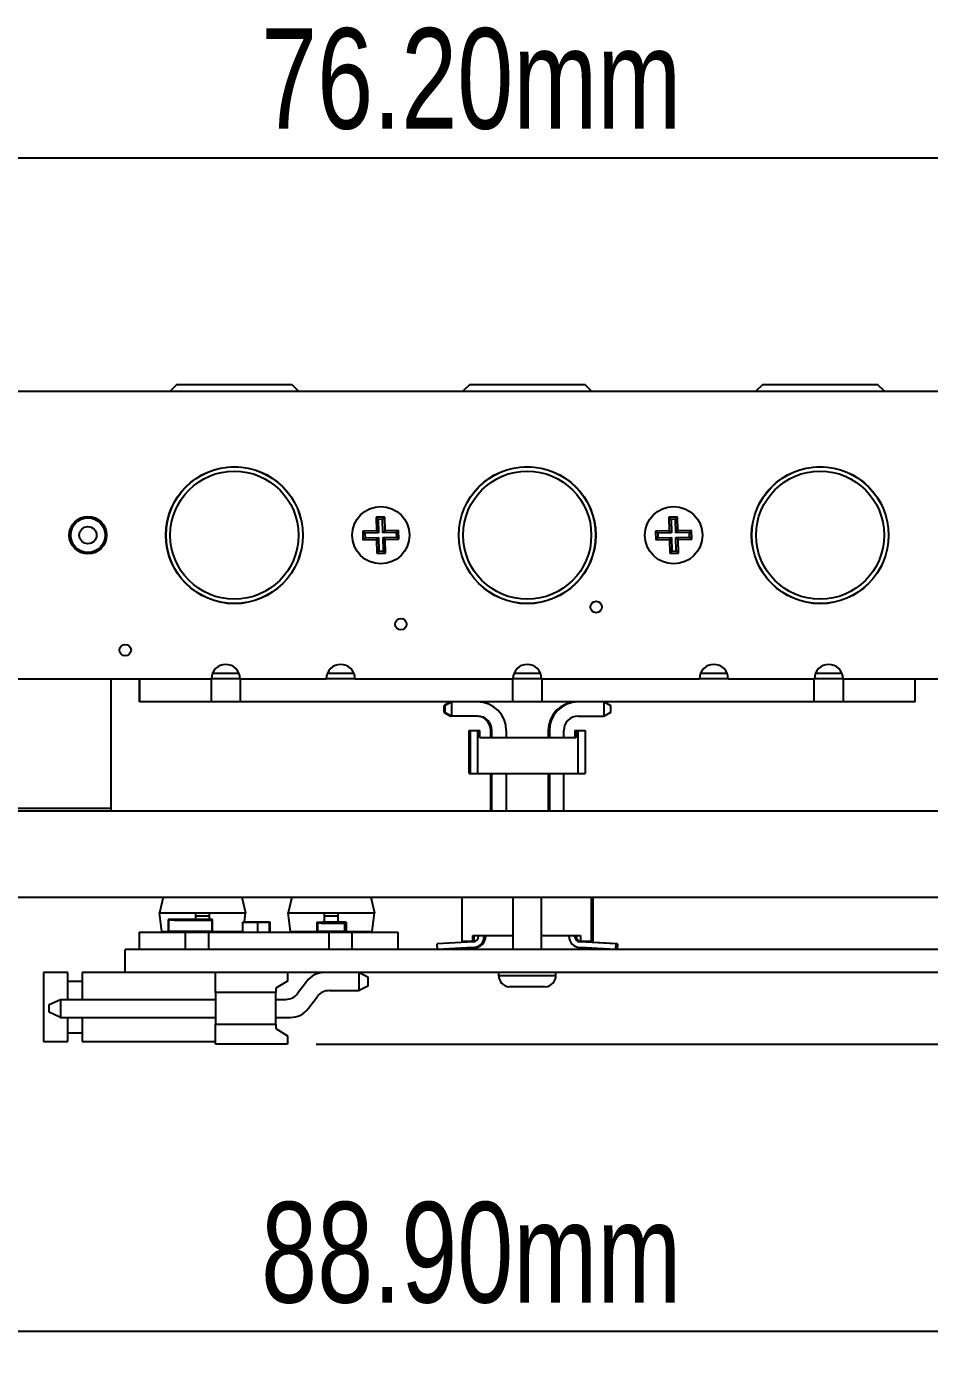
# Model space of a CAD drawing. Header units: millimetres. Extents: x 5 to 292, y 4 to 204.
# Drawn here: x 68.99 to 100.43, y 66.57 to 112.99 of the extents above; entities that cross this region are included whole.
import ezdxf

# ---------------------------------------------------------------- set-up
doc = ezdxf.new("R2010")
doc.units = ezdxf.units.MM
doc.layers.add('LAYER_1', color=179, linetype='Continuous')
doc.styles.add('SLDTEXTSTYLE0', font='TXT', dxfattribs={"width": 0.75})
doc.dimstyles.new('SLDDIMSTYLE0', dxfattribs={"dimtxt": 3.5, "dimasz": 3.556, "dimexe": 0, "dimexo": 0.0625, "dimgap": 0.875, "dimtad": 1, "dimrnd": 1e-09, "dimzin": 4, "dimdsep": 46, "dimtxsty": 'SLDTEXTSTYLE0', "dimblk1": 'CLOSED', "dimblk2": 'CLOSED', "dimsah": 1, "dimcen": 0.09, "dimadec": 0, "dimazin": 1, "dimtfac": 1, "dimtofl": 0, "dimtmove": 0, "dimatfit": 3, "dimldrblk": 'CLOSED', "dimfxl": 1, "dimfrac": 2, "dimtolj": 1, "dimtzin": 12, "dimarcsym": 0})
doc.dimstyles.new('SLDDIMSTYLE1', dxfattribs={"dimtxt": 3.5, "dimasz": 3.556, "dimexe": 0, "dimexo": 0.0625, "dimgap": 0.875, "dimtad": 1, "dimrnd": 1e-09, "dimzin": 12, "dimdsep": 46, "dimtxsty": 'SLDTEXTSTYLE0', "dimblk1": 'CLOSED', "dimblk2": 'CLOSED', "dimsah": 1, "dimcen": 0.09, "dimadec": 0, "dimazin": 3, "dimtfac": 1, "dimtmove": 0, "dimatfit": 0, "dimldrblk": 'CLOSED', "dimfxl": 1, "dimfrac": 2, "dimtolj": 1, "dimtzin": 12, "dimarcsym": 0})

# ---------------------------------------------------------------- blocks, each defined once
blk = doc.blocks.new('_CLOSED')
at = {"color": 0, "linetype": 'ByBlock', "lineweight": -2}
for p, q in [((-1, 0.166667), (0, 0)), ((-1, 0.166667), (-1, -0.166667)), ((0, 0), (-1, -0.166667)), ((0, 0), (-1, 0))]:
    blk.add_line(p, q, dxfattribs=at)
blk = doc.blocks.new('_D')
at = {"layer": 'LAYER_1'}
for p, q in [((48.323, 97.288), (48.323, 109.425)), ((124.523, 97.288), (124.523, 109.425)), ((48.323, 108.425), (124.523, 108.425))]:
    blk.add_line(p, q, dxfattribs=at)
at = {"layer": 'LAYER_1', "xscale": 3.556, "yscale": 3.556, "rotation": 180}
blk.add_blockref('_CLOSED', (48.323, 108.425, 1.494), dxfattribs=at)
at = {"layer": 'LAYER_1', "xscale": 3.556, "yscale": 3.556}
blk.add_blockref('_CLOSED', (124.523, 108.425, 1.494), dxfattribs=at)
at = {"layer": 'LAYER_1', "insert": (77.153, 112.936), "char_height": 3.5, "attachment_point": 1, "style": 'SLDTEXTSTYLE0'}
blk.add_mtext('76.20mm', dxfattribs=at)
blk = doc.blocks.new('_D_1')
at = {"layer": 'LAYER_1'}
for p, q in [((140.873, 100.538), (140.873, 106.888)), ((120.023, 100.538), (141.873, 100.538)), ((140.873, 100.538), (140.873, 77.566)), ((79.07, 77.566), (141.873, 77.566)), ((140.873, 77.566), (140.873, 71.216))]:
    blk.add_line(p, q, dxfattribs=at)
at = {"layer": 'LAYER_1', "xscale": 3.556, "yscale": 3.556}
for p, rotation in [((140.873, 100.538, 1.494), 270), ((140.873, 77.566, 1.494), 90)]:
    blk.add_blockref('_CLOSED', p, dxfattribs=dict(at, rotation=rotation))
at = {"layer": 'LAYER_1', "insert": (136.361, 79.002), "char_height": 3.5, "attachment_point": 1, "rotation": 90, "style": 'SLDTEXTSTYLE0'}
blk.add_mtext('22.97mm', dxfattribs=at)
blk = doc.blocks.new('_D_2')
at = {"layer": 'LAYER_1'}
for p, q in [((41.973, 81.688), (41.973, 66.566)), ((130.873, 81.688), (130.873, 66.566)), ((130.873, 67.566), (41.973, 67.566))]:
    blk.add_line(p, q, dxfattribs=at)
at = {"layer": 'LAYER_1', "xscale": 3.556, "yscale": 3.556, "rotation": 180}
blk.add_blockref('_CLOSED', (41.973, 67.566, 1.494), dxfattribs=at)
at = {"layer": 'LAYER_1', "xscale": 3.556, "yscale": 3.556}
blk.add_blockref('_CLOSED', (130.873, 67.566, 1.494), dxfattribs=at)
at = {"layer": 'LAYER_1', "insert": (77.153, 72.077), "char_height": 3.5, "attachment_point": 1, "style": 'SLDTEXTSTYLE0'}
blk.add_mtext('88.90mm', dxfattribs=at)

msp = doc.modelspace()

# ---------------------------------------------------------------- linework, layer by layer
at = {"color": 7, "linetype": 'Continuous', "lineweight": 25}
for p, q in [((116.423, 100.288), (56.423, 100.288)), ((74.223, 100.538), (73.973, 100.288)), ((74.223, 100.538), (76.034, 100.538)), ((76.034, 100.538), (78.223, 100.538)), ((78.473, 100.288), (78.223, 100.538)), ((84.423, 100.538), (84.173, 100.288)), ((84.423, 100.538), (88.423, 100.538)), ((88.673, 100.288), (88.423, 100.538)), ((94.623, 100.538), (94.373, 100.288)), ((94.623, 100.538), (98.623, 100.538)), ((98.873, 100.288), (98.623, 100.538)), ((81.458, 95.917), (81.159, 95.91)), ((81.159, 95.91), (81.169, 95.435)), ((81.233, 95.839), (81.159, 95.91)), ((81.387, 95.842), (81.233, 95.839)), ((81.233, 95.839), (81.244, 95.364)), ((81.387, 95.842), (81.458, 95.917)), ((81.398, 95.367), (81.387, 95.842)), ((81.469, 95.442), (81.458, 95.917)), ((91.658, 95.917), (91.359, 95.91)), ((91.359, 95.91), (91.369, 95.435)), ((91.433, 95.839), (91.359, 95.91)), ((91.587, 95.842), (91.433, 95.839)), ((91.433, 95.839), (91.444, 95.364)), ((91.587, 95.842), (91.658, 95.917)), ((91.598, 95.367), (91.587, 95.842)), ((91.669, 95.442), (91.658, 95.917)), ((81.169, 95.435), (80.695, 95.424)), ((80.695, 95.424), (80.701, 95.124)), ((80.769, 95.353), (80.695, 95.424)), ((80.773, 95.198), (80.701, 95.124)), ((81.244, 95.364), (80.769, 95.353)), ((80.769, 95.353), (80.773, 95.198)), ((80.773, 95.198), (81.247, 95.209)), ((81.244, 95.364), (81.169, 95.435)), ((81.247, 95.209), (81.176, 95.135)), ((81.247, 95.209), (81.258, 94.734)), ((81.398, 95.367), (81.469, 95.442)), ((81.873, 95.378), (81.398, 95.367)), ((81.402, 95.213), (81.877, 95.224)), ((81.402, 95.213), (81.476, 95.142)), ((81.413, 94.738), (81.402, 95.213)), ((81.944, 95.453), (81.469, 95.442)), ((81.873, 95.378), (81.944, 95.453)), ((81.877, 95.224), (81.873, 95.378)), ((81.877, 95.224), (81.951, 95.153)), ((81.951, 95.153), (81.944, 95.453)), ((91.369, 95.435), (90.895, 95.424)), ((90.895, 95.424), (90.901, 95.124)), ((90.969, 95.353), (90.895, 95.424)), ((90.973, 95.198), (90.901, 95.124)), ((91.444, 95.364), (90.969, 95.353)), ((90.969, 95.353), (90.973, 95.198)), ((90.973, 95.198), (91.447, 95.209)), ((91.444, 95.364), (91.369, 95.435)), ((91.447, 95.209), (91.376, 95.135)), ((91.447, 95.209), (91.458, 94.734)), ((91.598, 95.367), (91.669, 95.442)), ((92.073, 95.378), (91.598, 95.367)), ((91.602, 95.213), (92.077, 95.224)), ((91.602, 95.213), (91.676, 95.142)), ((91.613, 94.738), (91.602, 95.213)), ((92.144, 95.453), (91.669, 95.442)), ((92.073, 95.378), (92.144, 95.453)), ((92.077, 95.224), (92.073, 95.378)), ((92.077, 95.224), (92.151, 95.153)), ((92.151, 95.153), (92.144, 95.453)), ((80.701, 95.124), (81.176, 95.135)), ((81.176, 95.135), (81.187, 94.66)), ((81.258, 94.734), (81.187, 94.66)), ((81.258, 94.734), (81.413, 94.738)), ((81.413, 94.738), (81.487, 94.667)), ((81.476, 95.142), (81.951, 95.153)), ((81.487, 94.667), (81.476, 95.142)), ((90.901, 95.124), (91.376, 95.135)), ((91.376, 95.135), (91.387, 94.66)), ((91.458, 94.734), (91.387, 94.66)), ((91.458, 94.734), (91.613, 94.738)), ((91.613, 94.738), (91.687, 94.667)), ((91.676, 95.142), (92.151, 95.153)), ((91.687, 94.667), (91.676, 95.142)), ((81.187, 94.66), (81.487, 94.667)), ((91.387, 94.66), (91.687, 94.667)), ((56.423, 90.288), (75.423, 90.288)), ((71.923, 90.288), (71.923, 85.788)), ((72.915, 89.488), (72.915, 90.288)), ((72.927, 89.488), (72.927, 90.288)), ((75.421, 89.488), (75.421, 90.288)), ((76.423, 90.288), (75.423, 90.288)), ((75.465, 90.488), (76.381, 90.488)), ((76.423, 90.288), (79.423, 90.288)), ((76.441, 89.488), (76.441, 90.288)), ((80.423, 90.288), (79.423, 90.288)), ((79.465, 90.488), (80.381, 90.488)), ((80.423, 90.288), (85.923, 90.288)), ((85.921, 89.488), (85.921, 90.288)), ((86.923, 90.288), (85.923, 90.288)), ((85.965, 90.488), (86.881, 90.488)), ((86.923, 90.288), (92.423, 90.288)), ((86.941, 89.488), (86.941, 90.288)), ((93.423, 90.288), (92.423, 90.288)), ((92.465, 90.488), (93.381, 90.488)), ((93.423, 90.288), (96.423, 90.288)), ((96.421, 89.488), (96.421, 90.288)), ((97.423, 90.288), (96.423, 90.288)), ((96.465, 90.488), (97.381, 90.488)), ((97.423, 90.288), (116.423, 90.288)), ((97.441, 89.488), (97.441, 90.288)), ((99.931, 89.488), (99.931, 90.288)), ((72.927, 89.488), (72.915, 89.488)), ((73.927, 89.488), (72.927, 89.488)), ((75.421, 89.488), (73.927, 89.488)), ((76.441, 89.488), (75.421, 89.488)), ((85.921, 89.488), (76.441, 89.488)), ((83.745, 89.488), (83.528, 89.363)), ((83.528, 89.113), (83.528, 89.363)), ((83.784, 89.488), (83.568, 89.363)), ((83.568, 89.113), (83.568, 89.363)), ((83.745, 89.488), (83.745, 89.465)), ((83.784, 89.488), (83.784, 88.988)), ((86.941, 89.488), (85.921, 89.488)), ((96.421, 89.488), (86.941, 89.488)), ((89.101, 88.988), (89.101, 89.488)), ((89.101, 89.488), (89.318, 89.363)), ((89.318, 89.363), (89.318, 89.113)), ((97.441, 89.488), (96.421, 89.488)), ((98.931, 89.488), (97.441, 89.488)), ((99.931, 89.488), (98.931, 89.488)), ((83.528, 89.113), (83.745, 88.988)), ((83.568, 89.113), (83.784, 88.988)), ((83.745, 89.011), (83.745, 88.988)), ((83.784, 88.988), (83.745, 88.988)), ((84.693, 88.988), (83.784, 88.988)), ((88.193, 88.988), (89.101, 88.988)), ((89.318, 89.113), (89.101, 88.988)), ((84.403, 88.488), (84.443, 88.488)), ((84.403, 86.988), (84.403, 88.488)), ((84.443, 88.488), (84.693, 88.488)), ((84.443, 86.988), (84.443, 88.488)), ((84.693, 88.488), (84.693, 86.988)), ((84.693, 88.488), (84.768, 88.488)), ((84.768, 88.238), (84.768, 88.488)), ((88.118, 88.238), (84.768, 88.238)), ((85.153, 88.238), (85.153, 88.488)), ((85.193, 88.238), (85.193, 88.488)), ((85.693, 88.488), (85.693, 88.238)), ((87.153, 88.488), (87.153, 88.238)), ((87.193, 88.488), (87.193, 88.238)), ((87.693, 88.238), (87.693, 88.488)), ((88.078, 88.488), (88.118, 88.488)), ((88.078, 88.488), (88.078, 88.238)), ((88.118, 88.488), (88.118, 88.238)), ((88.118, 88.488), (88.193, 88.488)), ((88.193, 86.988), (88.193, 88.488)), ((88.193, 88.488), (88.443, 88.488)), ((88.443, 88.488), (88.443, 86.988)), ((84.403, 86.988), (84.443, 86.988)), ((84.443, 86.988), (84.693, 86.988)), ((84.693, 86.988), (88.193, 86.988)), ((85.153, 85.688), (85.153, 86.988)), ((85.193, 85.688), (85.193, 86.988)), ((85.693, 86.988), (85.693, 85.688)), ((87.153, 86.988), (87.153, 85.688)), ((87.193, 86.988), (87.193, 85.688)), ((87.693, 85.688), (87.693, 86.988)), ((88.193, 86.988), (88.443, 86.988)), ((45.143, 85.688), (127.703, 85.688)), ((48.323, 85.788), (71.923, 85.788)), ((71.923, 85.788), (71.923, 85.688)), ((45.143, 82.688), (127.703, 82.688)), ((73.738, 82.688), (73.611, 82.138)), ((76.484, 82.688), (76.611, 82.138)), ((78.225, 82.688), (78.098, 82.138)), ((80.971, 82.688), (81.098, 82.138)), ((84.149, 82.688), (84.149, 81.151)), ((85.923, 82.688), (85.923, 80.866)), ((86.923, 80.866), (86.923, 82.688)), ((88.649, 82.688), (88.649, 81.151)), ((88.702, 82.688), (88.702, 81.151)), ((73.691, 81.488), (73.611, 82.138)), ((73.611, 82.138), (74.869, 82.138)), ((73.915, 81.916), (74.135, 81.916)), ((73.915, 81.911), (73.915, 81.916)), ((73.915, 81.911), (73.915, 81.471)), ((74.14, 81.911), (73.915, 81.911)), ((74.14, 81.886), (73.945, 81.886)), ((73.945, 81.496), (73.945, 81.886)), ((74.14, 81.911), (74.135, 81.916)), ((74.135, 81.916), (74.215, 81.916)), ((74.14, 81.911), (74.14, 81.886)), ((74.215, 81.911), (74.14, 81.911)), ((74.14, 81.886), (75.24, 81.886)), ((74.215, 81.916), (74.215, 81.915)), ((74.215, 81.91), (74.22, 81.915)), ((74.215, 81.915), (74.22, 81.915)), ((75.165, 81.91), (74.215, 81.91)), ((74.215, 81.91), (74.215, 81.886)), ((74.22, 81.915), (75.16, 81.915)), ((74.869, 82.138), (75.352, 82.138)), ((74.869, 82.138), (74.869, 82.038)), ((74.869, 82.038), (75.352, 82.038)), ((74.869, 82.038), (74.869, 81.915)), ((75.165, 81.91), (75.16, 81.915)), ((75.16, 81.915), (75.165, 81.915)), ((75.165, 81.915), (75.165, 81.916)), ((75.165, 81.916), (75.245, 81.916)), ((75.24, 81.911), (75.165, 81.911)), ((75.165, 81.886), (75.165, 81.91)), ((75.24, 81.911), (75.245, 81.916)), ((75.24, 81.911), (75.24, 81.886)), ((75.465, 81.911), (75.24, 81.911)), ((75.24, 81.886), (75.435, 81.886)), ((75.245, 81.916), (75.465, 81.916)), ((75.352, 82.038), (75.352, 82.138)), ((75.352, 82.138), (76.611, 82.138)), ((75.352, 81.916), (75.352, 82.038)), ((75.435, 81.886), (75.435, 81.496)), ((75.465, 81.916), (75.465, 81.911)), ((75.465, 81.471), (75.465, 81.911)), ((76.523, 81.466), (76.523, 81.816)), ((76.523, 81.816), (77.033, 81.816)), ((76.528, 81.826), (76.528, 81.816)), ((76.528, 81.826), (77.028, 81.826)), ((76.572, 81.826), (76.611, 82.138)), ((77.028, 81.826), (77.028, 81.816)), ((77.028, 81.826), (77.444, 81.826)), ((77.033, 81.816), (77.033, 81.471)), ((77.033, 81.816), (77.449, 81.816)), ((77.444, 81.826), (77.444, 81.816)), ((77.444, 81.826), (77.447, 81.826)), ((77.447, 81.826), (77.447, 81.816)), ((77.449, 81.816), (77.449, 81.466)), ((77.449, 81.816), (77.449, 81.786)), ((77.449, 81.816), (77.449, 81.816)), ((77.449, 81.816), (77.453, 81.816)), ((77.449, 81.496), (77.449, 81.786)), ((77.449, 81.786), (77.449, 81.786)), ((77.449, 81.786), (77.453, 81.786)), ((77.453, 81.816), (77.453, 81.786)), ((77.453, 81.816), (77.453, 81.816)), ((77.453, 81.466), (77.453, 81.816)), ((77.453, 81.786), (77.453, 81.496)), ((77.453, 81.786), (77.453, 81.786)), ((78.177, 81.488), (78.098, 82.138)), ((78.098, 82.138), (79.356, 82.138)), ((79.09, 81.816), (79.24, 81.816)), ((79.09, 81.816), (79.09, 81.471)), ((79.24, 81.786), (79.12, 81.786)), ((79.12, 81.496), (79.12, 81.786)), ((79.12, 81.786), (79.12, 81.496)), ((79.24, 81.816), (79.24, 81.786)), ((79.24, 81.816), (79.241, 81.816)), ((79.24, 81.786), (79.24, 81.786)), ((79.24, 81.786), (79.94, 81.786)), ((79.241, 81.816), (79.241, 81.786)), ((79.241, 81.816), (79.291, 81.816)), ((79.29, 81.815), (79.29, 81.786)), ((79.29, 81.815), (79.89, 81.815)), ((79.291, 81.826), (79.291, 81.816)), ((79.291, 81.826), (79.891, 81.826)), ((79.291, 81.816), (79.891, 81.816)), ((79.356, 82.138), (79.839, 82.138)), ((79.356, 82.138), (79.356, 82.038)), ((79.356, 82.038), (79.839, 82.038)), ((79.356, 82.038), (79.356, 81.826)), ((79.839, 82.038), (79.839, 82.138)), ((79.839, 82.138), (81.098, 82.138)), ((79.839, 81.826), (79.839, 82.038)), ((79.89, 81.786), (79.89, 81.815)), ((79.89, 81.815), (79.891, 81.815)), ((79.891, 81.826), (79.891, 81.816)), ((79.891, 81.826), (79.893, 81.826)), ((79.891, 81.816), (79.891, 81.816)), ((79.891, 81.816), (79.94, 81.816)), ((79.891, 81.786), (79.891, 81.815)), ((79.892, 81.816), (79.893, 81.816)), ((79.893, 81.826), (79.893, 81.816)), ((79.893, 81.826), (79.896, 81.826)), ((79.896, 81.826), (79.896, 81.816)), ((79.896, 81.826), (79.898, 81.826)), ((79.898, 81.826), (79.898, 81.816)), ((79.898, 81.826), (79.901, 81.826)), ((79.901, 81.826), (79.901, 81.816)), ((79.901, 81.826), (79.903, 81.826)), ((79.903, 81.826), (79.906, 81.826)), ((79.903, 81.826), (79.903, 81.816)), ((79.906, 81.826), (79.906, 81.816)), ((79.906, 81.826), (79.909, 81.826)), ((79.909, 81.826), (79.909, 81.816)), ((79.909, 81.826), (79.911, 81.826)), ((79.911, 81.826), (79.911, 81.816)), ((79.911, 81.826), (79.914, 81.826)), ((79.914, 81.826), (79.914, 81.816)), ((79.914, 81.826), (79.917, 81.826)), ((79.917, 81.826), (79.917, 81.816)), ((79.917, 81.826), (79.919, 81.826)), ((79.919, 81.826), (79.919, 81.816)), ((79.94, 81.816), (79.94, 81.786)), ((80.09, 81.816), (79.94, 81.816)), ((79.94, 81.786), (80.06, 81.786)), ((80.06, 81.786), (80.06, 81.496)), ((80.09, 81.466), (80.09, 81.816)), ((80.09, 81.816), (80.093, 81.816)), ((80.093, 81.816), (80.093, 81.466)), ((80.096, 81.816), (80.093, 81.816)), ((80.096, 81.466), (80.096, 81.816)), ((80.096, 81.816), (80.098, 81.816)), ((80.098, 81.816), (80.098, 81.466)), ((80.101, 81.816), (80.098, 81.816)), ((80.101, 81.466), (80.101, 81.816)), ((80.101, 81.816), (80.103, 81.816)), ((80.106, 81.816), (80.103, 81.816)), ((80.103, 81.816), (80.103, 81.466)), ((80.106, 81.466), (80.106, 81.816)), ((80.106, 81.816), (80.108, 81.816)), ((80.108, 81.816), (80.108, 81.466)), ((80.111, 81.816), (80.108, 81.816)), ((80.111, 81.466), (80.111, 81.816)), ((80.111, 81.816), (80.114, 81.816)), ((80.114, 81.816), (80.114, 81.466)), ((80.116, 81.816), (80.114, 81.816)), ((80.116, 81.466), (80.116, 81.816)), ((80.116, 81.816), (80.119, 81.816)), ((80.119, 81.816), (80.119, 81.466)), ((81.018, 81.488), (81.098, 82.138)), ((72.913, 81.466), (72.913, 80.866)), ((72.913, 81.466), (73.913, 81.466)), ((73.691, 81.488), (73.915, 81.488)), ((73.765, 81.466), (73.765, 81.488)), ((73.913, 81.466), (74.508, 81.466)), ((73.915, 81.471), (74.215, 81.471)), ((73.915, 81.466), (73.915, 81.471)), ((74.215, 81.496), (73.945, 81.496)), ((74.215, 81.471), (74.215, 81.496)), ((75.165, 81.496), (74.215, 81.496)), ((74.215, 81.471), (74.215, 81.466)), ((74.288, 81.471), (74.283, 81.466)), ((74.288, 81.471), (74.288, 81.496)), ((74.288, 81.471), (74.29, 81.471)), ((74.29, 81.471), (74.29, 81.496)), ((74.29, 81.488), (74.869, 81.488)), ((74.416, 81.466), (74.416, 81.488)), ((74.508, 81.466), (74.508, 80.866)), ((74.508, 81.466), (75.318, 81.466)), ((74.869, 81.466), (74.869, 81.496)), ((75.09, 81.496), (75.09, 81.471)), ((75.09, 81.471), (75.092, 81.471)), ((75.092, 81.496), (75.092, 81.471)), ((75.097, 81.466), (75.092, 81.471)), ((75.165, 81.496), (75.165, 81.471)), ((75.435, 81.496), (75.165, 81.496)), ((75.165, 81.471), (75.465, 81.471)), ((75.165, 81.466), (75.165, 81.471)), ((75.318, 81.466), (75.318, 80.866)), ((75.318, 81.466), (79.508, 81.466)), ((75.465, 81.488), (76.523, 81.488)), ((75.465, 81.471), (75.465, 81.466)), ((75.692, 81.488), (75.692, 81.466)), ((75.805, 81.488), (75.805, 81.466)), ((76.289, 81.466), (76.289, 81.488)), ((76.393, 81.466), (76.393, 81.488)), ((76.442, 81.488), (76.442, 81.466)), ((77.033, 81.471), (77.033, 81.466)), ((77.45, 81.496), (77.449, 81.496)), ((77.45, 81.466), (77.45, 81.496)), ((77.452, 81.496), (77.45, 81.496)), ((77.452, 81.496), (77.452, 81.466)), ((77.453, 81.496), (77.452, 81.496)), ((78.177, 81.488), (79.09, 81.488)), ((78.42, 81.488), (78.42, 81.466)), ((78.903, 81.466), (78.903, 81.488)), ((79.09, 81.471), (79.34, 81.471)), ((79.34, 81.496), (79.12, 81.496)), ((79.12, 81.496), (79.12, 81.496)), ((79.34, 81.496), (79.34, 81.496)), ((79.34, 81.466), (79.34, 81.496)), ((79.34, 81.471), (79.34, 81.496)), ((79.84, 81.496), (79.34, 81.496)), ((79.389, 81.466), (79.389, 81.496)), ((79.392, 81.466), (79.392, 81.496)), ((79.392, 81.466), (79.392, 81.496)), ((79.394, 81.466), (79.394, 81.496)), ((79.397, 81.466), (79.397, 81.496)), ((79.397, 81.466), (79.397, 81.496)), ((79.4, 81.466), (79.4, 81.496)), ((79.402, 81.466), (79.402, 81.496)), ((79.403, 81.466), (79.403, 81.496)), ((79.405, 81.466), (79.405, 81.496)), ((79.407, 81.466), (79.407, 81.496)), ((79.408, 81.466), (79.408, 81.496)), ((79.41, 81.466), (79.41, 81.496)), ((79.412, 81.466), (79.412, 81.496)), ((79.413, 81.466), (79.413, 81.496)), ((79.415, 81.466), (79.415, 81.496)), ((79.418, 81.466), (79.418, 81.496)), ((79.418, 81.466), (79.418, 81.496)), ((79.508, 81.466), (79.508, 80.866)), ((79.508, 81.466), (80.318, 81.466)), ((79.792, 81.496), (79.792, 81.466)), ((79.792, 81.496), (79.792, 81.466)), ((79.84, 81.496), (79.84, 81.466)), ((80.06, 81.496), (79.84, 81.496)), ((80.119, 81.488), (81.018, 81.488)), ((80.292, 81.488), (80.292, 81.466)), ((80.318, 81.466), (80.318, 80.866)), ((80.318, 81.466), (80.913, 81.466)), ((80.776, 81.466), (80.776, 81.488)), ((80.913, 81.466), (81.913, 81.466)), ((81.913, 81.466), (81.913, 80.866)), ((84.524, 81.351), (85.923, 81.351)), ((84.524, 81.151), (84.524, 81.351)), ((84.577, 81.151), (84.577, 81.351)), ((84.724, 81.331), (84.724, 81.351)), ((84.924, 81.331), (84.924, 81.351)), ((84.977, 81.331), (84.977, 81.351)), ((86.923, 81.351), (88.274, 81.351)), ((87.874, 81.351), (87.874, 81.331)), ((88.074, 81.351), (88.074, 81.331)), ((88.127, 81.351), (88.127, 81.331)), ((88.274, 81.351), (88.274, 81.151)), ((72.423, 80.066), (72.423, 80.866)), ((74.423, 80.866), (72.423, 80.866)), ((114.723, 80.866), (74.423, 80.866)), ((84.535, 81.131), (83.286, 81.065)), ((83.297, 80.866), (83.286, 81.065)), ((84.545, 80.931), (83.297, 80.866)), ((84.598, 80.931), (83.35, 80.866)), ((83.35, 80.866), (83.35, 80.869)), ((84.149, 81.151), (84.524, 81.151)), ((84.524, 81.151), (84.577, 81.151)), ((89.501, 80.866), (88.253, 80.931)), ((89.512, 81.065), (88.264, 81.131)), ((88.274, 81.151), (88.649, 81.151)), ((89.565, 81.065), (88.317, 81.131)), ((88.649, 81.151), (88.702, 81.151)), ((89.512, 81.065), (89.501, 80.866)), ((89.555, 80.866), (89.502, 80.869)), ((89.565, 81.065), (89.555, 80.866)), ((70.42, 80.066), (69.57, 80.066)), ((69.57, 80.066), (69.57, 77.666)), ((70.42, 79.131), (70.42, 80.066)), ((72.423, 80.066), (70.92, 80.066)), ((70.92, 80.066), (70.92, 79.131)), ((74.423, 80.066), (72.423, 80.066)), ((114.723, 80.066), (74.423, 80.066)), ((75.57, 79.366), (75.57, 80.066)), ((78.07, 80.066), (78.07, 79.766)), ((80.57, 79.436), (80.57, 80.066)), ((80.57, 80.066), (80.87, 79.916)), ((80.87, 79.916), (80.87, 79.586)), ((85.423, 80.066), (85.423, 79.966)), ((87.423, 79.966), (87.423, 80.066)), ((70.42, 79.766), (70.92, 79.766)), ((78.07, 79.766), (77.67, 79.516)), ((77.67, 79.516), (77.67, 79.366)), ((78.73, 79.745), (78.42, 79.331)), ((79.52, 79.436), (80.57, 79.436)), ((80.87, 79.586), (80.57, 79.436)), ((85.842, 79.566), (85.799, 79.568)), ((86.273, 79.566), (85.842, 79.566)), ((86.274, 79.568), (86.273, 79.566)), ((86.572, 79.568), (86.274, 79.568)), ((86.573, 79.566), (86.572, 79.568)), ((87.004, 79.566), (86.573, 79.566)), ((87.047, 79.568), (87.004, 79.566)), ((69.77, 78.951), (70.17, 79.131)), ((69.77, 78.681), (69.77, 78.951)), ((70.17, 79.131), (70.17, 78.501)), ((70.17, 79.131), (75.57, 79.131)), ((77.67, 79.366), (75.57, 79.366)), ((75.57, 79.366), (75.57, 78.266)), ((77.67, 78.266), (77.67, 79.366)), ((77.67, 79.131), (78.019, 79.131)), ((78.809, 78.821), (79.12, 79.235)), ((70.17, 78.501), (69.77, 78.681)), ((70.17, 78.501), (75.57, 78.501)), ((70.42, 77.666), (70.42, 78.501)), ((70.92, 78.501), (70.92, 77.666)), ((77.67, 78.501), (78.169, 78.501)), ((75.57, 77.566), (75.57, 78.266)), ((75.57, 78.266), (77.67, 78.266)), ((77.67, 78.266), (77.67, 78.116)), ((77.67, 78.116), (78.07, 77.866)), ((69.57, 77.666), (70.42, 77.666)), ((70.42, 77.966), (70.92, 77.966)), ((70.92, 77.666), (75.57, 77.666)), ((78.07, 77.566), (75.57, 77.566)), ((78.07, 77.866), (78.07, 77.566))]:
    msp.add_line(p, q, dxfattribs=at)
at = {"color": 8, "linetype": 'Continuous', "lineweight": 25}
for p, q in [((74.215, 81.471), (74.288, 81.471)), ((75.092, 81.471), (75.165, 81.471)), ((85.423, 79.966), (87.423, 79.966))]:
    msp.add_line(p, q, dxfattribs=at)
at = {"color": 7, "linetype": 'Continuous', "lineweight": 25}
for centre, radius in [((76.223, 95.288), 2.385), ((76.223, 95.288), 2.381), ((76.223, 95.288), 2.231), ((86.423, 95.288), 2.385), ((86.423, 95.288), 2.381), ((86.423, 95.288), 2.231), ((96.623, 95.288), 2.385), ((96.623, 95.288), 2.381), ((96.623, 95.288), 2.231), ((81.323, 95.288), 1), ((91.523, 95.288), 1), ((71.123, 95.288), 0.65), ((71.123, 95.288), 0.6), ((71.123, 95.288), 0.3), ((88.823, 92.788), 0.2), ((82.023, 92.188), 0.2), ((72.423, 91.288), 0.2)]:
    msp.add_circle(centre, radius, dxfattribs=at)
for centre, radius, start, end in [((75.923, 90.288), 0.5, 0, 180), ((79.923, 90.288), 0.5, 0, 180), ((86.423, 90.288), 0.5, 0, 180), ((92.923, 90.288), 0.5, 0, 180), ((96.923, 90.288), 0.5, 0, 180), ((84.693, 88.488), 1, 0, 90), ((88.153, 88.488), 1, 90, 180), ((88.193, 88.488), 1, 90, 180), ((84.653, 88.488), 0.5, 360, 90), ((84.693, 88.488), 0.5, 360, 90), ((88.193, 88.488), 0.5, 90, 180), ((74.285, 81.471), 0.005, 269.9771, 0.0229), ((75.095, 81.471), 0.005, 180.062, 269.9807), ((77.028, 81.471), 0.005, 270, 0), ((79.352, 81.47), 0.261, 179.7293, 180.8257), ((79.602, 81.47), 0.261, 179.7293, 180.8257), ((84.524, 81.331), 0.2, 273, 360), ((84.524, 81.331), 0.4, 273, 360), ((84.577, 81.331), 0.4, 273, 360), ((88.274, 81.331), 0.4, 180, 267), ((88.274, 81.331), 0.2, 180, 267), ((88.327, 81.331), 0.2, 180, 267), ((79.37, 79.266), 0.8, 90, 143.1792), ((85.823, 79.966), 0.4, 180, 266.5132), ((87.023, 79.966), 0.4, 273.4832, 0), ((79.52, 78.936), 0.5, 90, 143.1792), ((78.019, 79.631), 0.5, 270, 323.1792), ((78.169, 79.301), 0.8, 270, 323.1792)]:
    msp.add_arc(centre, radius, start, end, dxfattribs=at)

# ---------------------------------------------------------------- dimensions: what is measured, and where the dimension line sits
at = {"layer": 'LAYER_1'}
for base, p1, p2, picture, middle in [((124.523, 108.425), (48.323, 96.288), (124.523, 96.288), '_D', (87.346, 108.425)), ((41.973, 67.566), (130.873, 82.688), (41.973, 82.688), '_D_2', (87.346, 67.566))]:
    dim = msp.add_linear_dim(base=base, p1=p1, p2=p2, dimstyle='SLDDIMSTYLE0', dxfattribs=at)
    dim.commit()
    dim.dimension.update_dxf_attribs({"geometry": picture, "text_midpoint": middle, "dimtype": 160})
dim = msp.add_linear_dim(base=(140.873, 77.566), p1=(119.023, 100.538), p2=(78.07, 77.566), angle=90, dimstyle='SLDDIMSTYLE1', dxfattribs=at)
dim.commit()
dim.dimension.update_dxf_attribs({"geometry": '_D_1', "text_midpoint": (140.873, 89.196), "dimtype": 160})

doc.saveas('drawing.dxf')
